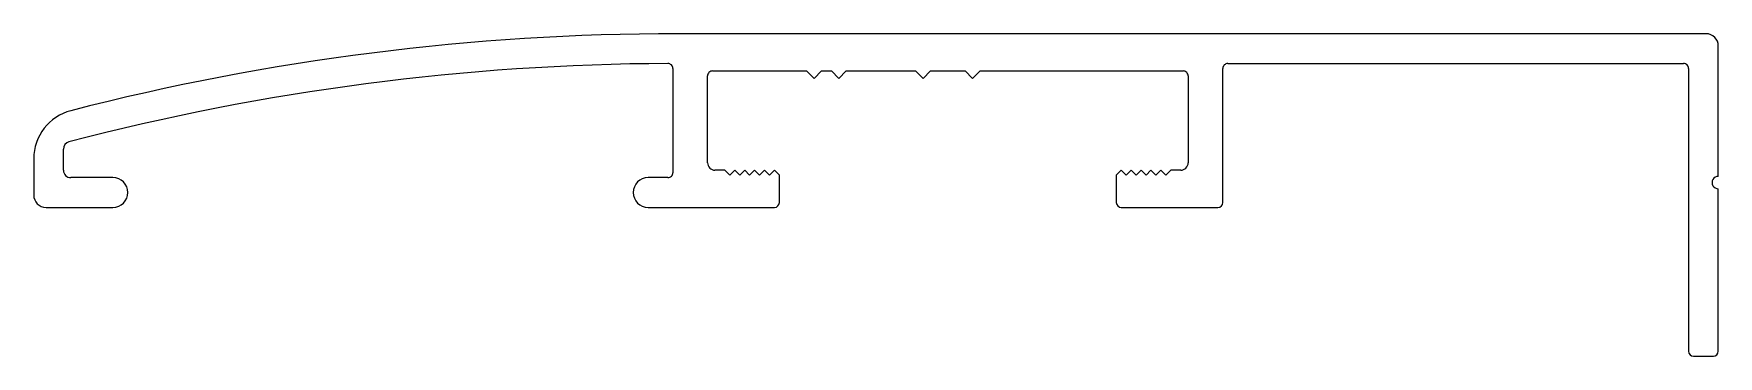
# Model space of a CAD drawing. Extents: x 613.9 to 681.9, y 596 to 609.
import ezdxf

# ---------------------------------------------------------------- set-up
doc = ezdxf.new("R2010")
doc.units = 0
doc.layers.get('0').update_dxf_attribs({"linetype": 'CONTINUOUS'})

msp = doc.modelspace()

# ---------------------------------------------------------------- linework, layer by layer
at = {"color": 0}
for p, q in [((681.361, 608.98), (639.861, 608.98)), ((681.861, 603.23), (681.861, 608.48)), ((639.661, 607.579), (639.661, 603.38)), ((641.061, 603.78), (641.061, 607.28)), ((645.061, 607.48), (645.361, 607.18)), ((645.361, 607.18), (645.661, 607.48)), ((645.661, 607.48), (646.061, 607.48)), ((646.061, 607.48), (646.361, 607.18)), ((646.361, 607.18), (646.661, 607.48)), ((646.661, 607.48), (649.461, 607.48)), ((649.461, 607.48), (649.761, 607.18)), ((649.761, 607.18), (650.061, 607.48)), ((650.061, 607.48), (651.461, 607.48)), ((651.461, 607.48), (651.761, 607.18)), ((651.761, 607.18), (652.061, 607.48)), ((652.061, 607.48), (660.261, 607.48)), ((660.461, 607.28), (660.461, 603.78)), ((680.661, 607.58), (680.661, 596.18)), ((613.861, 603.942), (613.861, 602.48)), ((615.061, 603.48), (615.061, 604.329)), ((617.061, 603.18), (615.361, 603.18)), ((639.461, 603.18), (638.661, 603.18)), ((641.761, 603.48), (641.361, 603.48)), ((641.961, 603.28), (641.761, 603.48)), ((642.161, 603.48), (641.961, 603.28)), ((642.361, 603.28), (642.161, 603.48)), ((642.561, 603.48), (642.361, 603.28)), ((642.761, 603.28), (642.561, 603.48)), ((642.961, 603.48), (642.761, 603.28)), ((643.161, 603.28), (642.961, 603.48)), ((643.361, 603.48), (643.161, 603.28)), ((643.561, 603.28), (643.361, 603.48)), ((643.761, 603.48), (643.561, 603.28)), ((643.961, 603.28), (643.761, 603.48)), ((643.961, 602.18), (643.961, 603.28)), ((657.761, 603.48), (657.561, 603.28)), ((657.561, 603.28), (657.561, 602.18)), ((657.961, 603.28), (657.761, 603.48)), ((658.161, 603.48), (657.961, 603.28)), ((658.361, 603.28), (658.161, 603.48)), ((658.561, 603.48), (658.361, 603.28)), ((658.761, 603.28), (658.561, 603.48)), ((658.961, 603.48), (658.761, 603.28)), ((659.161, 603.28), (658.961, 603.48)), ((659.361, 603.48), (659.161, 603.28)), ((659.561, 603.28), (659.361, 603.48)), ((659.761, 603.48), (659.561, 603.28)), ((681.861, 596.18), (681.861, 602.73)), ((614.361, 601.98), (617.061, 601.98)), ((638.661, 601.98), (643.761, 601.98)), ((657.761, 601.98), (661.661, 601.98))]:
    msp.add_line(p, q, dxfattribs=at)
for centre, radius, start, end in [((639.861, 510.658), 98.321, 90, 104.42815), ((681.361, 608.48), 0.5, 0.00002, 89.99998), ((639.86, 510.661), 97.119, 90.23627, 104.65786), ((639.461, 607.579), 0.2, 0.0002, 90.23627), ((641.261, 607.28), 0.2, 89.94369, 179.99987), ((643.161, 2593.093), 1985.614, 269.945175, 270.054825), ((660.261, 607.28), 0.2, 359.99943, 89.99999), ((662.061, 607.58), 0.2, 89.9993, 180.0007), ((-212930.534, 604.953), 213592.395, 359.99925612, 0.00070467), ((671.261, 748652.652), 748044.872, 269.999295335, 270.000704665), ((680.461, 607.58), 0.2, 359.99922, 90.0007), ((615.861, 603.942), 2, 104.42815, 179.99996), ((615.361, 604.329), 0.3, 104.65786, 179.99998), ((615.361, 603.48), 0.3, 180, 270), ((617.061, 602.58), 0.6, 270, 90), ((638.661, 602.58), 0.6, 90.00004, 269.99996), ((639.461, 603.38), 0.2, 269.99973, 0.00001), ((641.361, 603.78), 0.3, 180.00013, 270), ((659.966, -37222.361), 37825.84, 89.9997051, 90.000311), ((660.161, 603.78), 0.3, 269.99961, 0.00061), ((681.861, 602.98), 0.25, 89.99963, 270.00005), ((614.361, 602.48), 0.5, 180.00002, 269.99998), ((643.761, 602.18), 0.2, 270, 360), ((657.761, 602.18), 0.2, 180, 269.99993), ((661.661, 602.18), 0.2, 270.00009, 359.99926), ((680.861, 596.18), 0.2, 180.00078, 269.99902), ((681.258, 23859.634), 23263.654, 269.9990204, 270.0009907), ((681.661, 596.18), 0.2, 270.00099, 359.99901)]:
    msp.add_arc(centre, radius, start, end, dxfattribs=at)

doc.saveas('drawing.dxf')
